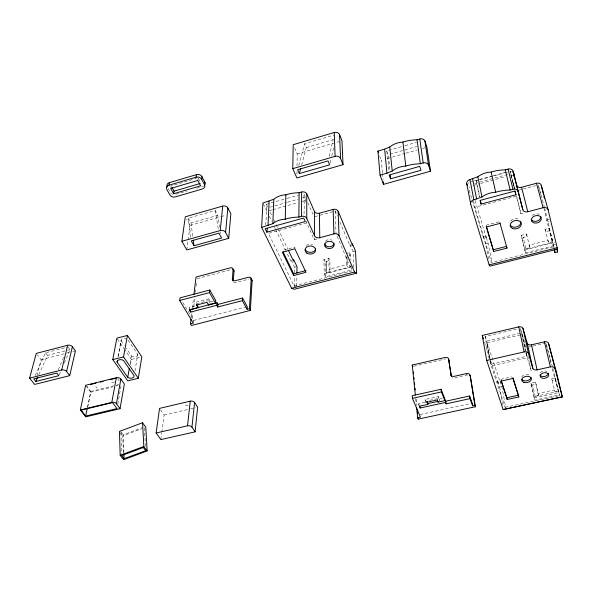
<?xml version="1.0" encoding="UTF-8"?>
<svg xmlns="http://www.w3.org/2000/svg" width="592" height="592" viewBox="0 0 592 592"><rect width="100%" height="100%" fill="white"/><g stroke="black" fill="none" stroke-linecap="round" stroke-linejoin="round"><path stroke-width="0.44" stroke-dasharray="2.96 2.22" d="M316.846 238.961L314.234 239.664L306.656 222.866L306.656 221.053M305.583 201.85L305.346 197.18L303.792 193.665L304.103 200.377A163 36.127 72.9 0 1 303.962 214.459M296.755 285.995L296.873 275.828M296.94 174.255L296.977 171.48M297.043 165.93L297.191 153.913L294.653 148.044M294.357 286.521L294.498 276.405M294.55 272.727L294.624 267.214L291.212 260.11L291.183 261.775L286.01 251.008M294.875 248.795L294.897 247.056L282.377 250.438M208.761 298.849L210.508 301.883L210.33 303.629L208.584 300.595L208.761 298.849L194.923 302.468L194.716 304.214M193.288 323.084L193.591 320.457L181.892 300.98M192.311 318.141L192.962 312.635M193.614 307.137L194.805 297.051M195.345 292.463L195.671 289.71M196.107 286.04L196.433 283.294M191.312 316.476L191.749 312.813M192.296 308.225L193.503 298.139M197.906 179.591L198.128 177.896M186.798 249.935L188.012 240.863M188.13 239.952L190.069 225.426L186.591 219.158M160.832 439.597L161.683 433.226M161.801 432.315L164.117 415.007L159.544 408.384M170.851 187.583L171.125 185.873L196.389 178.407M134.991 370.932L137.721 354.356L127.931 339.86M130.24 363.066L131.483 355.925L126.288 348.318M130.521 364.79L131.454 359.433L124.69 349.554M117.756 404.195L121.219 384.822M118.111 356.28L121.123 340.208M118.089 356.791L121.101 340.718A3.848 2.612 9.4 0 1 126.118 338.476M87.49 407.252L90.768 391.423L86.898 386.265M87.705 407.178L90.791 392.237L85.596 385.303M330.07 163.015L330.921 159.44M331.764 155.859L333.673 147.808M329.115 156.436L333.185 139.453M36.956 375.594L41.129 359.707L37.333 354.808M301.639 164.902L306.256 147.586L304.636 143.767L334.258 134.991M298.812 165.397L304.636 143.767M59.23 374.84L60.673 371.473M64.276 363.059L70.041 349.598L68.087 346.964M58.297 369.682L63.736 357.057M38.82 374.743L47.441 355.422L66.563 350.494M35.261 375.506L45.443 352.817L67.214 347.186M123.861 452.288L123.262 434.846L142.665 427.579M123.365 453.28L122.781 435.838L141.51 428.823M552.817 368.276L559.647 395.567L555.17 377.918L551.7 378.68L554.867 391.763L558.374 391.009L558.478 391.371L535.205 396.396L535.094 396.041L538.572 395.286L535.56 382.225L530.972 383.231L534.162 397.994L534.805 400.162L559.322 394.886M306.256 147.586L333.185 139.631M297.191 153.913L339.342 141.51M175.78 194.324L187.042 191.024M196.566 188.234L202.627 186.458A4.24 3.382 8.8 0 0 203.574 186.058M388.818 169.682A171.11 21.638 73.9 0 0 386.746 150.938L404.203 145.906M405.076 145.654L416.42 142.383M389.847 154.216L416.827 146.476M382.425 172.746L381.285 160.225L383.919 159.47M387.427 158.464L404.98 153.446M405.853 153.195L417.264 149.931M422.525 148.422L425.16 147.667M190.816 237.251L188.337 218.167L215.199 210.5L217.752 215.362L219.743 227.173M188.337 218.167L190.987 222.962L217.752 215.362M190.069 225.426L220.217 216.887M221.105 216.635L225.537 215.377M265.638 225.101A161.142 42.18 72.3 0 0 266.407 210.981L266.333 204.277L286.373 198.601M287.238 198.357L298.568 195.145M269.767 207.222L286.669 202.449M287.557 202.198L298.227 199.193M302.675 197.935L305.346 197.18M269.39 210.663L272.054 209.916M272.942 209.664L297.798 202.671M302.231 201.428L305.783 200.429M314.937 216.628L335.25 211.011L337.366 216.028M306.656 222.866L268.398 233.396L294.083 285.929L296.747 286.92M470.988 181.781L473.622 181.056M474.503 180.819L478.891 179.613M479.772 179.376L492.063 176.002M492.944 175.765L506.108 172.154M479.365 196.862A165.56 7.489 75.2 0 0 476.538 182.81L476.109 180.782L478.721 180.064M479.594 179.82L507.522 172.168M474.791 183.446L508.143 174.329M473.334 185.466L479.816 183.698M480.697 183.453L505.339 176.727M518.903 190.195L522.433 189.24M523.313 189.003L535.656 185.688M196.973 278.706L230.895 269.612A3.596 2.168 -28.2 0 1 231.746 269.456M549.62 230.658L545.632 231.679L545.04 229.267L549.036 228.238L553.964 246.701L491.412 262.485L474.814 207.318L516.335 196.211L520.975 213.882L523.602 213.194M339.838 221.882L350.064 246.117L351.692 245.68M351.389 266.526L351.552 269.996L325.459 276.775L324.209 274.037L323.942 259.437L328.819 258.149L329.833 260.436L330.114 271.558L326.414 272.52L326.621 272.971L350.501 266.755M345.98 253.613L349.68 252.636L350.656 254.945L350.901 260.073M294.624 267.214L296.192 266.8M353.861 267.458L353.061 251.77L355.489 251.126M326.414 272.52L326.185 261.398L329.833 260.436M349.014 255.374L350.656 254.945M325.459 276.775L325.171 262.167L326.392 261.849L326.185 261.398M486.032 225.219L499.604 221.667M196.448 303.763L208.584 300.595M330.114 271.558L329.085 269.271L346.453 264.728L346.054 255.322M195.012 305.923L189.107 307.463L189.958 308.891M210.508 301.883L214.874 300.743M346.453 264.728L347.452 267.036L350.442 266.259M324.209 274.037L350.36 267.229L350.272 265.401M485.891 235.949L486.224 237.607L483.671 238.265L483.346 236.608L485.891 235.949L488.119 243.386L492.041 262.848M549.383 219.477L546.756 220.157L547.208 221.815L548.969 221.356M294.083 285.929L351.951 270.921L351.552 269.996M67.429 350.272L70.041 349.598M488.563 259.052L485.581 244.045L488.119 243.386M553.735 245.732L525.518 252.858L521.234 235.387L526.503 234.032L527.132 236.43L523.187 237.436L526.007 249.04L552.78 242.254M41.129 359.707L65.756 353.38M66.63 353.158L69.271 352.477M72.786 351.574L75.428 350.893M193.591 320.457L246.346 306.9M525.518 252.858L522.003 238.25L523.313 237.917L523.187 237.436M553.52 247.486L551.478 239.686L553.202 239.249M526.503 234.032L529.877 247.552L525.881 248.566L526.007 249.04M545.04 229.267L548.621 242.794L552.662 241.773M524.749 249.987L553.032 242.816L544.773 208.562M552.832 244.97L555.422 244.318M131.454 359.433L140.963 357.05M111.651 382.61L114.841 381.833M90.768 391.423L115.255 385.436M116.136 385.222L118.755 384.585M90.791 392.237L112.88 386.842M116.417 385.977L118.185 385.547M489.821 361.261L505.102 407.311L505.686 407.163L501.846 386.65L499.988 380.982L497.761 381.477L498.064 383.157L500.299 382.661L499.988 380.982M185.281 405.831L188.463 405.091M489.147 358.811L485.129 336.456L517.748 328.819M164.117 415.007L189.699 409.05M190.58 408.843L195.878 407.614M485.129 336.456L486.654 341.11L521.774 332.941L526.059 352.632M489.91 357.864L487.164 342.657L522.233 334.51L526.073 347.667M413.682 366.256L445.591 358.9M528.678 347.075L532.141 346.283M533.007 346.083L545.994 343.108L550.93 363.717M526.258 353.528L526.836 356.214L490.849 364.369L486.654 341.11M527.842 355.725L531.165 370.947L527.302 357.783L491.367 365.908L490.553 361.438M467.828 374.891A3.397 2.516 -17.4 0 0 466.962 375.002L454.908 377.718A3.367 2.479 -18.3 0 1 452.17 377.326M500.847 379.309L511.784 376.875M425.848 402.997L424.967 399.57L438.398 396.596L439.619 400.873M429.651 400.333L438.62 398.357L439.286 400.037M418.81 405.453L418.625 403.7L425.182 402.257M439.397 399.119L442.794 398.372M497.761 381.477L499.626 387.138L501.846 386.65M535.205 396.396L532.652 384.785L536.093 384.03M530.972 383.231L531.616 385.399L532.652 384.785M420.15 414.504L470.411 403.559M535.56 382.225L538.039 393.48L554.364 389.943L554.867 391.763M534.162 397.994L558.722 392.696L552.047 368.157M505.102 407.311L559.647 395.567M45.443 352.817L47.441 355.422M120.561 432.885L122.781 435.838M120.886 431.679L123.262 434.846M95.808 386.502L96.844 387.893M117.645 378.695L119.244 380.945M117.401 338.927L124.165 348.799M121.101 340.718L124.216 345.277M168.135 188.515L170.23 192.289A4.225 3.323 10.7 0 0 171.613 193.717M198.535 178.658L200.947 183.261M263.314 203.826L267.295 212.099M269.286 216.243L271.676 221.208M274.459 227.002L275.258 228.66M275.657 229.489L285.61 250.179M266.333 204.277L267.984 207.718M270.181 212.313L272.165 216.457M273.748 219.765L275.731 223.902M276.124 224.731L277.707 228.038M278.107 228.867L288.008 249.558M323.942 259.437L325.171 262.167M307.781 202.679L312.946 214.363M337.07 236.297L350.36 267.229M353.061 251.77L349.983 244.459L350.064 246.117M418.625 403.7L419.373 405.476M424.967 399.57L425.655 401.243M379.768 156.066L381.285 160.225M386.746 150.938L388.1 154.719A170.311 21.512 74 0 1 389.995 170.962M466.452 373.574L466.962 375.002M484.574 342.376L490.317 359.729M490.605 360.595L498.064 383.157M487.164 342.657L500.299 382.661M483.346 236.608L485.581 244.045M469.227 190.321L471.854 199.038M472.12 199.904L483.671 238.265M475.147 200.533L486.224 237.607M538.039 393.48L538.572 395.286M525.911 353.054L526.836 356.214M521.774 332.941L520.39 328.205L525.06 349.68M476.109 180.782L477.603 186.45A164.85 7.444 75.2 0 1 479.705 196.744M538.306 184.978L544.322 206.815M551.7 378.68L552.203 380.501L555.666 379.746L555.17 377.918M549.036 228.238L553.032 242.816M546.224 343.982L552.588 367.41M521.234 235.387L522.003 238.25M514.455 187.634L510.141 171.451L510.644 173.478A167.24 1.369 75.6 0 1 512.694 181.788M529.877 247.552L529.248 245.147L548.029 240.374L548.621 242.794M554.867 242.217L554.985 242.69M511.111 175.136L512.665 181.433M516.453 195.515L520.975 213.882M510.778 173.604L514.411 188.389M538.742 186.776L541.125 196.655M543.952 208.34L551.478 239.686M522.233 334.51L525.74 350.619M525.94 351.515L527.302 357.783M531.616 385.399L534.805 400.162M473.578 200.969L474.814 207.318M499.626 387.138L502.919 404.943M220.513 231.709L220.816 233.529M215.199 210.5L218.522 230.443M553.964 246.701L554.164 248.122M190.987 222.962L192.792 236.615M438.398 396.596L438.62 398.357M416.183 399.149L416.842 405.505M415.695 398.668L416.257 404.114M382.506 173.634L383.076 179.894M144.404 427.861L145.432 446.124M349.68 252.636L349.887 257.194M347.001 256.773L347.452 267.036M335.25 211.011L335.99 233.788M120.916 432.597L121.597 453.716M328.819 258.149L329.085 269.271M326.392 261.849L326.621 272.971M314.226 237.843L314.234 239.664M540.318 372.812A4.292 2.753 -10.2 0 1 546.993 371.436M521.641 377.104A4.862 3.13 -9.4 0 1 525.925 374.573A4.862 3.13 -9.4 0 1 530.55 375.913M306.293 245.65A5.343 4.063 -0.4 0 1 312.68 244.622M325.519 241.173A4.699 3.589 -1.8 0 1 332.082 240.234M137.721 354.356A3.789 2.553 8.7 0 1 135.62 356.636A3.789 2.553 8.7 0 1 131.483 355.925M233.611 281.903A3.641 2.22 -28.2 0 0 236.437 282.362L248.855 279.076A3.67 2.257 -27.8 0 1 249.299 278.98M172.583 194.191A4.225 3.323 10.7 0 1 172.08 193.976M532.341 215.458A4.995 3.67 -15.3 0 1 539.305 214.467M510.681 221.119A5.646 4.174 -14 0 1 519.524 219.706M512.835 182.121A166.522 1.362 75.6 0 1 514.611 189.359M512.85 182.447A167.24 1.369 75.6 0 1 514.529 189.292M468.427 183.461A4.144 3.212 -13.4 0 1 469.116 182.743M509.83 171.251A4.225 3.241 -16 0 1 511.399 171.399M469.219 187.568A4.166 3.212 -13.2 0 1 469.907 186.85M510.837 175.343A4.248 3.249 -15.9 0 1 512.887 175.654"/><path stroke-width="0.89" d="M356.665 273.164L354.541 272.024L339.046 235.808A4.07 3.123 -2.3 0 0 333.903 233.899L319.761 237.725A4.07 3.138 -1.1 0 1 314.604 235.816L306.745 218.337L306.76 193.961A4.011 3.197 -0.1 0 0 301.639 192.008L299.115 192.726A36.23 28.253 0.3 0 0 287.113 194.428L285.877 194.812A17.693 13.949 1.3 0 0 279.372 196.063L279.254 196.107A17.664 13.927 1.3 0 0 273.785 199.282L262.915 202.997L261.649 227.409L291.634 288.304L294.32 289.273L356.665 273.164L355.489 251.126L352.418 243.808L352.506 245.465L338.165 211.3A3.959 3.101 -2.5 0 0 333.17 209.405L319.414 213.209A3.959 3.115 -1.2 0 1 314.396 211.314L306.76 193.961M306.745 218.337A4.122 3.219 0 0 0 301.476 216.369L301.639 192.008M261.649 227.409L272.831 223.68A18.167 14.023 1.3 0 1 285.255 219.181L286.535 218.796A37.244 28.423 0.4 0 1 298.879 217.086L299.115 192.726M296.903 273.06L296.969 266.592L293.58 259.481L293.551 261.139L288.4 250.386M293.654 275.546L282.325 252.177L294.875 248.795L305.975 272.313L293.654 275.546L293.684 273.8L283.154 252.044M292.774 168.646L293.195 144.692L334.258 132.497A4.225 3.53 -3.9 0 1 339.586 134.65L341.976 140.733L343.027 164.672L296.895 177.955L292.774 168.646L335.079 156.355A4.351 3.567 -3.5 0 1 340.57 158.53L343.027 164.672M285.263 219.181L285.877 194.812M272.831 223.68L273.785 199.282M268.021 225.648L269.101 201.236M190.987 319.229L190.439 323.817L191.445 325.482L250.357 310.408L252.111 280.645L251.215 278.936A3.67 2.257 -27.8 0 0 247.959 277.374L235.52 280.667A3.641 2.22 -28.2 0 1 232.338 279.106L233.115 269.419A3.596 2.168 -28.2 0 0 229.985 267.924L196.026 277.049L193.939 294.468M250.357 310.408L249.432 308.691L251.215 278.936M249.432 308.691L247.079 309.298L247.241 306.671L242.55 298.02L217.96 304.406L217.715 307.026L242.372 300.64L242.55 298.02M233.115 269.419L234.025 271.106L233.255 280.8L232.338 279.106M228.704 238.339L230.858 213.875L227.853 208.014A3.959 3.101 6.3 0 0 222.681 206.112L185.289 216.805L181.87 241.262L186.798 249.935L228.704 238.339L225.604 232.441L227.853 208.014M217.715 307.026L216.731 305.302L216.975 302.682L190.387 309.601M216.731 305.302L190.639 312.073L189.366 309.934L198.031 307.677L196.507 305.095L206.985 302.357L208.488 304.961L215.495 303.134L215.747 300.514L209.768 290.006L180.02 297.865L179.665 300.484L193.288 323.084L190.439 323.817M181.87 241.262L220.283 230.525L222.681 206.112M195.094 431.842L197.639 407.2L194.576 402.493A3.278 2.131 5.4 0 0 190.254 401.161L159.544 408.384L156.125 432.996L160.832 439.597L195.094 431.842L191.949 427.143A3.36 2.124 5.2 0 0 187.523 425.818L156.125 432.996M215.495 303.134L209.501 292.618L209.768 290.006M208.488 304.961L208.584 304.081M191.949 427.143L194.576 402.493M187.523 425.818L190.254 401.161M198.031 307.677L198.135 306.804L196.988 304.865M196.507 305.095L196.611 304.221M190.639 312.073L190.75 311.2L189.47 309.061L189.366 309.934M169.356 182.676L168.942 185.229A4.255 3.352 11 0 0 166.87 189.566L169.815 194.849A4.233 3.323 10.6 0 0 175.387 196.884L202.309 189.018A4.255 3.382 8.8 0 0 204.514 184.674L204.825 182.121L202.02 176.742A4.262 3.411 9.2 0 0 196.426 174.647L169.356 182.676A4.24 3.352 11.1 0 0 167.299 187.005M204.514 184.674L201.694 179.295L202.02 176.742M168.942 185.229L196.085 177.193L196.426 174.647M173.641 193.732L170.711 188.434L197.795 180.442L200.621 185.814L173.641 193.732L174.041 191.172L171.961 187.39M138.313 378.273L141.821 356.828L127.428 335.449L116.883 338.165L112.769 359.596L127.731 380.863L138.313 378.273L123.536 356.887L127.428 335.449M127.754 377.356L117.09 362.156A3.929 2.612 9.1 0 1 119.229 359.795A3.929 2.612 9.1 0 1 123.536 360.535L134.118 375.794A3.87 2.553 8.4 0 1 131.979 378.073A3.87 2.553 8.4 0 1 127.754 377.356L129.308 368.424M120.028 408.687L124.372 384.03L120.872 379.102A3.382 2.213 8.9 0 0 116.358 377.718L85.596 385.303L80.342 409.923L85.699 416.849L120.028 408.687L116.424 403.766A3.463 2.205 8.6 0 0 111.792 402.382L80.342 409.923M116.424 403.766L120.872 379.102M111.792 402.382L116.358 377.718M117.09 362.156L117.423 360.365M85.67 416.043L81.119 410.152L112.569 402.612L116.964 408.598L85.67 416.043L87.305 408.125M69.715 375.639L75.428 350.893L72.387 346.749A3.53 2.338 11.6 0 0 67.643 345.269L36.253 353.409L29.6 378.125L34.639 384.423L69.715 375.639L66.578 371.495A3.611 2.338 11.2 0 0 61.709 370.015L29.6 378.125M66.578 371.495L72.387 346.749M61.709 370.015L67.643 345.269M299.33 173.567L297.643 169.719L328.049 160.906L329.648 164.805L299.33 173.567L300.714 168.365M35.823 381.463L58.874 375.676L56.847 373.049L33.751 378.865L35.823 381.463L37.696 377.267M562.296 396.877L556.976 374.499L548.555 343.345A3.619 2.39 -11 0 0 544.396 341.836L531.475 344.796A3.619 2.405 -10.5 0 1 527.294 343.293L522.995 328.442A3.656 2.472 -10.5 0 0 518.74 326.888L482.28 335.435L486.713 360.454L503.141 409.56L562.296 396.877L548.555 343.345M384.622 149.154L389.751 147.008A18.678 15.133 -9.6 0 1 402.908 142.095L404.262 141.666A38.347 30.629 -10 0 1 417.049 139.786L419.78 139.002A4.255 3.471 -11.8 0 1 424.952 141.133L426.913 147.164L430.51 171.214L383.483 184.371L380.057 175.143L377.94 151.086L384.622 149.154L386.946 173.197L380.057 175.143M386.946 173.197L392.23 171.029A19.233 15.274 -8.9 0 1 405.794 166.078L407.192 165.649A39.464 30.895 -9.3 0 1 420.372 163.762L423.184 162.963A4.381 3.5 -10.9 0 1 428.504 165.124L430.51 171.214M557.324 249.18L489.969 266.119L489.14 264.898L470.677 204.062L466.814 183.809A4.188 3.249 -13.4 0 1 469.915 179.583L477.833 176.779A18.7 14.356 -14.3 0 1 484.078 173.426L484.212 173.382A18.737 14.378 -14.3 0 1 491.182 172.065L492.544 171.658A38.406 29.052 -14.3 0 1 505.302 169.86L508.047 169.105A4.27 3.278 -16.1 0 1 513.012 171.155L514.67 177.556A4.248 3.249 -15.9 0 0 514.048 176.438M470.677 204.062A4.285 3.271 -12.7 0 1 473.866 199.807L481.984 196.995A19.151 14.452 -13.6 0 1 488.4 193.621L488.533 193.577A19.181 14.474 -13.6 0 1 495.682 192.252L497.073 191.845A39.316 29.237 -13.6 0 1 510.156 190.039L512.975 189.277A4.373 3.308 -15.4 0 1 518.044 191.349L522.832 209.738A4.322 3.212 -15.2 0 0 527.798 211.736L543.138 207.711A4.329 3.189 -15.9 0 1 548.088 209.716L557.161 247.767L557.657 251.977L557.412 251.4M142.546 422.74L119.451 431.405L120.183 455.278L123.587 459.703L147.142 450.963L145.773 427.232L142.546 422.74L143.841 446.479L147.142 450.963M120.183 455.278L143.841 446.479M124.083 458.711L145.691 450.69L143.331 447.493L121.656 455.551L124.083 458.711L123.92 454.123M174.041 191.172L200.081 183.52M390.513 178.814L421.016 170.259L419.713 166.382L389.122 175.003L390.513 178.814A170.311 21.512 74 0 0 390.328 175.321M193.998 245.724L221.586 238.073L218.973 233.159L191.283 240.885L193.998 245.724L193.273 240.263M298.879 217.086L301.476 216.369M266.874 232.168L305.294 221.578L303.696 218.041L265.172 228.697L266.874 232.168A160.454 41.936 72.4 0 0 267.325 228.564M513.027 172.339A4.225 3.241 -16 0 1 513.649 173.456L516.727 185.311A4.196 3.182 -16.1 0 0 521.567 187.294L536.448 183.283A4.211 3.16 -16.8 0 1 541.266 185.274L548.088 209.716M515.928 194.761L514.951 191.038L480.031 200.422L481.104 204.085L515.928 194.761A166.522 1.362 75.6 0 0 515.062 191.216M503.141 409.56L562.4 396.818M179.665 300.484L209.501 292.618M293.684 273.8L305.983 270.566M499.988 223.399L486.387 226.958L493.647 251.504L506.981 248.1L506.589 246.353L493.284 249.75L493.647 251.504M190.173 311.348L190.75 311.2M291.634 288.304L354.541 272.024M112.769 359.596L123.536 356.887M489.14 264.898L557.161 247.767M554.149 249.794L555.015 252.666L557.649 251.881M90.746 384.445L96.015 383.142M100.411 382.062L103.045 381.411M110.082 379.679L115.351 378.377M415.318 395.034L412.232 365.064L445.058 357.479A3.315 2.398 -18.8 0 1 448.603 359.137L451.282 375.972A3.367 2.479 -18.3 0 0 451.356 376.29M486.713 360.454L524.142 351.929A3.744 2.472 -10 0 1 528.501 353.476L532.83 368.342A3.707 2.405 -10.1 0 0 537.099 369.845L550.368 366.892A3.715 2.39 -10.5 0 1 554.623 368.402M417.656 417.737L418.255 419.129L475.413 406.741L474.895 405.313L472.623 405.809L470.004 398.631L446.094 403.862L445.532 402.434L420.209 407.984L419.462 406.216L427.883 404.358L426.906 401.332L427.002 402.212L437.177 399.97L438.036 402.131L444.829 400.636L444.488 397.994L441.077 389.277L412.202 395.715L412.461 398.357L420.424 417.138L417.656 417.737L416.627 407.747M412.461 398.357L441.417 391.919L444.829 400.636M427.387 403.714L438.065 401.361M445.532 402.434L445.191 399.792L445.746 401.228L469.589 395.989L472.209 403.167L472.623 405.809M501.135 380.182L506.863 397.728L518.437 395.212L518.792 396.973L507.196 399.489L501.18 381.07L512.975 378.458L518.792 396.973M216.975 302.682L217.96 304.406M242.372 300.64L247.079 309.298M419.617 405.927L420.209 407.984M412.232 365.064L412.802 366.455M427.002 402.212L427.883 404.358M324.727 243.867L325.089 244.755A4.699 3.589 -1.8 0 0 330.144 246.723A4.699 3.589 -1.8 0 0 334.036 243.482M437.355 399.807L438.036 402.131M448.603 359.137L451.282 375.972M377.94 151.086L378.547 152.743M450.756 374.558A3.367 2.479 -18.3 0 0 454.382 376.297L466.452 373.574A3.404 2.516 -17.4 0 1 470.152 375.321L475.413 406.741M482.28 335.435L483.427 338.905M512.901 377.57L518.163 394.331M466.814 183.809L467.288 185.377M486.291 226.1L493.284 249.75M557.065 250.231L556.754 249.136M499.855 222.548L506.981 248.1M536.448 183.283L543.138 207.711M521.567 187.294L527.798 211.736M516.727 185.311L522.832 209.738M513.649 173.456L514.67 177.556M513.012 171.155L518.044 191.349M508.047 169.105L512.975 189.277M555.414 368.69L555.821 370.37M505.302 169.86L510.156 190.039M541.266 185.274L543.412 194.243M543.841 196.033L544.485 198.72M544.396 341.836L550.368 366.892M531.475 344.796L537.099 369.845M491.182 172.065L495.682 192.252M527.294 343.293L532.83 368.342M522.995 328.442L528.501 353.476M518.74 326.888L524.142 351.929M540.718 216.339L540.836 216.894A4.995 3.67 -15.3 0 1 536.7 221.171A4.995 3.67 -15.3 0 1 531.216 219.225M477.833 176.779L481.984 196.995M472.616 178.836L476.634 199.067M469.915 179.583L473.866 199.807M506.863 397.728L507.196 399.489M470.152 375.321L474.895 405.313M469.589 395.989L470.004 398.631M424.952 141.133L428.504 165.124M419.78 139.002L423.184 162.963M554.645 249.861L555.015 252.54M417.049 139.786L420.372 163.762M445.746 401.228L446.094 403.862M441.077 389.277L441.417 391.919M402.923 142.095L405.801 166.078M413.364 371.909L413.549 373.722M413.926 377.356L414.119 379.169M414.489 382.802L414.681 384.622M415.059 388.248L415.244 390.069M417.501 411.862L417.686 413.675M418.063 417.308L418.255 419.129M389.751 147.008L392.23 171.029M383.239 181.685L383.483 184.371M339.586 134.65L340.57 158.53M338.165 211.3L339.046 235.808M334.258 132.497L335.079 156.355M333.17 209.405L333.903 233.899M319.414 213.209L319.761 237.725M314.396 211.314L314.604 235.816M531.017 377.474A4.862 3.13 -9.4 0 1 527.109 380.715A4.862 3.13 -9.4 0 1 521.87 379.494M548.303 373.256A4.292 2.753 -10.2 0 1 544.699 376.431A4.292 2.753 -10.2 0 1 539.978 374.965M469.73 375.387A3.397 2.516 -17.4 0 1 470.655 376.749M448.529 359.455A3.308 2.398 -18.8 0 1 449.128 360.55M315.588 249.047A5.343 4.063 -0.4 0 1 310.741 252.34A5.343 4.063 -0.4 0 1 305.309 249.654M220.283 230.525A4.07 3.123 6.1 0 1 225.604 232.441M232.871 269.56A3.596 2.168 -28.2 0 1 234.025 271.106M250.534 278.958A3.67 2.257 -27.8 0 1 252.111 280.645M196.085 177.193A4.277 3.411 9.2 0 1 201.694 179.295M204.825 182.121A4.24 3.382 8.8 0 1 204.632 185.111M520.79 221.534A5.646 4.174 -14 0 1 517.112 226.758A5.646 4.174 -14 0 1 510.334 225.374M480.438 200.518A164.85 7.444 75.2 0 1 481.104 204.085M325.126 246.494L324.756 245.606A4.706 3.589 -1.8 0 1 328.012 241.514A4.706 3.589 -1.8 0 1 333.688 243.386L334.043 244.281A4.706 3.589 -1.8 0 1 330.787 248.344A4.706 3.589 -1.8 0 1 325.126 246.494M540.378 376.734L540.207 376.031A4.299 2.753 -10.1 0 1 543.811 372.842A4.299 2.753 -10.1 0 1 548.547 374.322L548.717 375.025A4.299 2.753 -10.1 0 1 545.114 378.199A4.299 2.753 -10.1 0 1 540.378 376.734M531.668 220.957L531.461 220.024A5.002 3.67 -15.2 0 1 535.597 215.725A5.002 3.67 -15.2 0 1 541.103 217.693L541.303 218.626A5.002 3.67 -15.2 0 1 537.159 222.903A5.002 3.67 -15.2 0 1 531.668 220.957M523.853 382.328A4.869 3.13 -9.4 0 0 531.401 379.243A4.869 3.13 -9.4 0 0 524.49 376.815A4.869 3.13 -9.4 0 0 523.853 382.328M306.841 253.11A5.35 4.07 -0.4 0 0 315.603 250.786A5.35 4.07 -0.4 0 0 308.61 246.183A5.35 4.07 -0.4 0 0 306.841 253.11M512.613 228.534A5.661 4.174 -14 0 0 521.308 224.368A5.661 4.174 -14 0 0 513.286 221.149A5.661 4.174 -14 0 0 512.613 228.534"/></g></svg>
